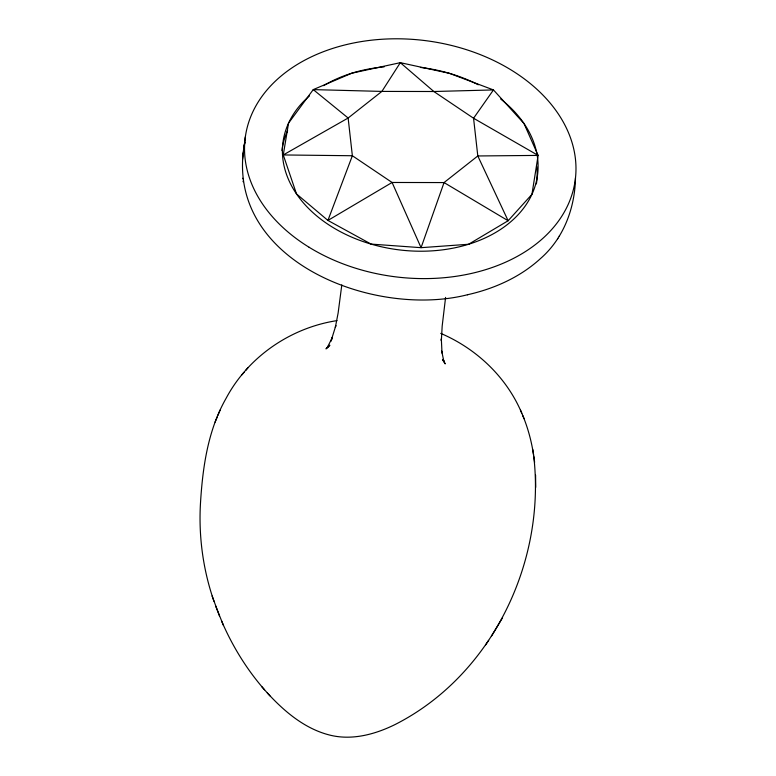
<?xml version="1.0" encoding="UTF-8"?>
<svg xmlns="http://www.w3.org/2000/svg" width="776" height="776" viewBox="0 0 776 776"><rect width="100%" height="100%" fill="white"/><g stroke="black" fill="none" stroke-linecap="round" stroke-linejoin="round"><path stroke-width="1.16" d="M533.781 456.589C545.926 562.813 491.392 675.915 394.703 724.726C375.245 734.251 352.818 740.372 331.207 735.435C305.637 729.537 284.637 711.835 267.313 692.919M242.549 159.497L244.77 142.212C222.111 260.105 373.314 318.781 467.773 294.676M243.286 153.706L245.342 136.867M341.809 284.908L338.132 312.98L335.348 327.346L335.843 325.522L331.032 341.071L332.467 337.308L327.103 347.861L328.539 345.97L325.998 348.89L329.102 345.815M445.589 297.402L442.175 326.085L441.35 340.693L441.331 338.811L442.01 353.07L441.709 351.072L443.891 361.558L443.135 359.414L445.181 363.895L442.941 360.161M575.482 177.898C574.948 207.987 563.648 238.329 540.697 258.389C520.337 277.119 494.264 288.769 467.443 294.754M337.017 320.614C290.66 327.714 248.204 356.766 226.088 398.33C208.075 429.914 202.759 466.56 200.538 502.295C198.433 535.731 202.982 569.594 213.963 601.255M217.891 415.412L220.122 410.087M215.088 422.125L217.358 416.731M502.567 617.764L491.421 636.204M557.537 238.862L557.857 238.377M559.205 236.292L559.515 235.807M485.669 644.846L488.647 640.394M241.802 374.944L244.071 372.325M245.614 370.511L247.825 367.95M329.742 345.223L327.627 347.105L329.761 345.33M440.739 333.379C476.464 348.628 506.738 377.252 521.812 413.269M221.48 620.771C232.228 645.778 246.623 669.329 264.567 689.815M261.716 686.615L269.941 695.878M442.97 360.268L444.056 361.771L442.465 359.414M522.675 415.344C528.96 430.321 532.705 446.268 534.625 462.37M520.444 410.038L524.081 418.642M219.521 616.066L212.129 596.026M223.507 625.582L215.641 606.007M532.734 449.459L533.568 455.173M242.665 178.228L242.743 178.8M243.043 181.167L243.121 181.739M535.712 487.396L535.585 475.077M281.93 150.622A128.331 91.84 7.1 0 1 287.624 130.572M536.74 166.404A128.331 91.84 7.1 0 1 536.4 183.912M500.685 99.027A128.331 91.84 7.1 0 1 504.235 226.893A128.331 91.84 7.1 0 1 327.482 223.973A128.331 91.84 7.1 0 1 309.517 95.865M323.64 85.67A128.331 91.84 7.1 0 1 384.071 66.901M420.388 67.434A128.331 91.84 7.1 0 1 478.307 84.797M538.117 155.404L531.948 194.32L508.135 220.743L468.597 244.265L421.067 247.68L371.074 244.091L327.928 220.433L296.49 193.913L283.269 154.948L288.556 123.103L313.252 89.609L351.897 73.167L400.319 62.672L449.43 73.342L493.458 89.929L524.004 123.52L538.117 155.404L477.803 155.966L444.047 182.573L421.067 247.68L392.093 182.476L352.362 155.743L283.269 154.948L348.133 118.02L381.879 91.413L400.319 62.672L433.832 91.51L473.564 118.243L538.117 155.404M352.362 155.743L327.928 220.433L392.093 182.476L444.047 182.573L508.135 220.743L477.803 155.966L473.564 118.243L493.458 89.929L433.832 91.51L381.879 91.413L313.252 89.609L348.133 118.02L352.362 155.743M309.09 247.253A166.355 119.048 7.1 0 0 574.512 184.494A166.355 119.048 7.1 0 0 347.144 44.407A166.355 119.048 7.1 0 0 309.09 247.253"/></g></svg>
